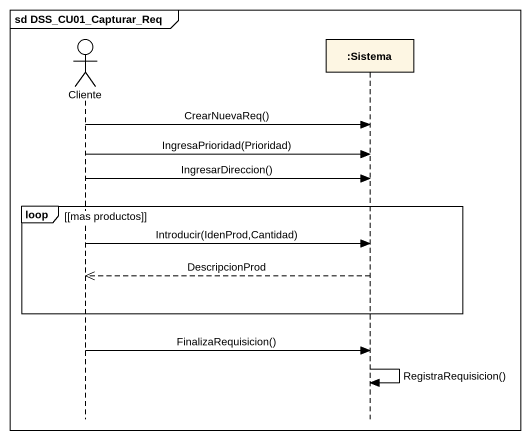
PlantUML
@startuml
mainframe sd DSS_CU01_Capturar_Req
hide footbox
actor Cliente
participant ":Sistema" as Sistema

Cliente -> Sistema : CrearNuevaReq()
Cliente -> Sistema : IngresaPrioridad(Prioridad)
Cliente -> Sistema : IngresarDireccion()
loop [mas productos]
  Cliente -> Sistema : Introducir(IdenProd,Cantidad)
  Sistema -->> Cliente : DescripcionProd
end
Cliente -> Sistema : FinalizaRequisicion()
Sistema -> Sistema : RegistraRequisicion()
@enduml
